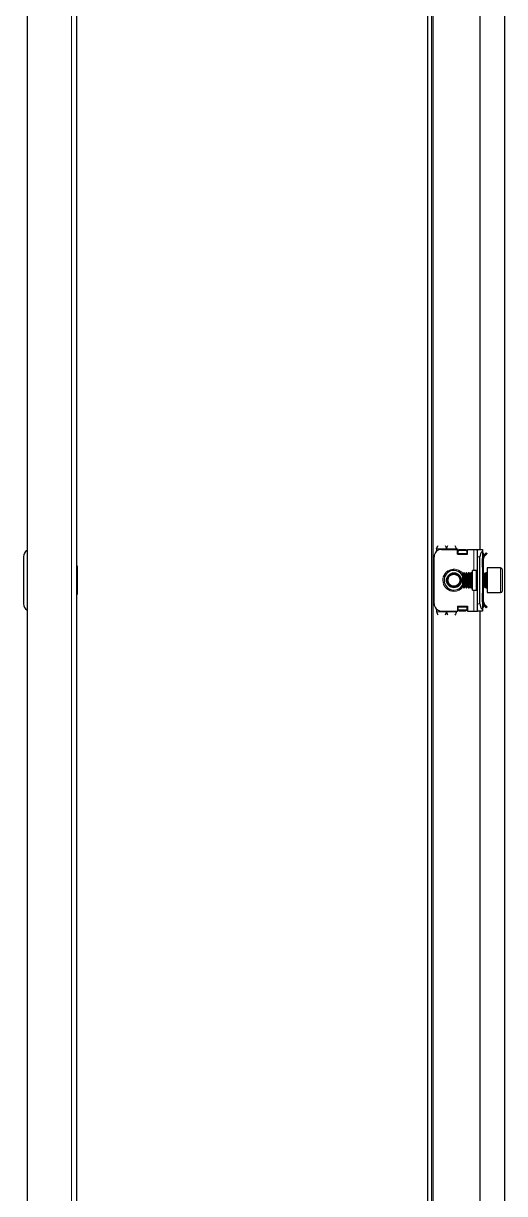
# Model space of a CAD drawing. Header units: millimetres. Extents: x -413 to 1878, y -693 to 1285.
# Drawn here: x 768.4 to 963.1, y 338.6 to 812 of the extents above; entities that cross this region are included whole.
import ezdxf

# ---------------------------------------------------------------- set-up
doc = ezdxf.new("R2010")
doc.units = ezdxf.units.MM

msp = doc.modelspace()

# ---------------------------------------------------------------- linework, layer by layer
at = {"color": 7, "linetype": 'Continuous', "lineweight": 25}
for p, q in [((769.88, 1154.72), (769.88, -606.28)), ((789.88, 1152.62), (789.88, -604.18)), ((932.06, -606.28), (932.06, 1154.72)), ((933.56, -606.28), (933.56, 1154.72)), ((963.06, 1123.72), (963.06, -575.28)), ((953.06, 1074.22), (953.06, 599.22)), ((935.56, 599.47), (935.56, 598.46)), ((937.56, 599.22), (944.06, 599.22)), ((943.56, 599.47), (943.56, 599.22)), ((944.06, 597.22), (944.06, 599.22)), ((944.26, 599.1), (944.06, 599.1)), ((944.06, 597.22), (948.06, 597.22)), ((944.26, 597.22), (944.26, 599.1)), ((944.31, 598.84), (944.81, 599.2)), ((944.81, 598.84), (944.31, 598.49)), ((944.31, 598.49), (944.31, 598.84)), ((944.31, 597.57), (944.31, 598.49)), ((944.31, 597.22), (944.31, 597.57)), ((944.81, 599.2), (944.81, 598.84)), ((944.81, 599.2), (947.31, 599.2)), ((944.81, 598.84), (947.31, 598.84)), ((947.31, 598.84), (947.31, 599.2)), ((947.31, 599.2), (947.81, 598.84)), ((947.81, 598.49), (947.31, 598.84)), ((947.81, 598.84), (947.81, 598.49)), ((947.81, 598.49), (947.81, 597.57)), ((947.81, 597.57), (947.81, 597.22)), ((948.06, 597.22), (948.06, 599.22)), ((948.06, 599.22), (950.56, 599.22)), ((950.56, 599.22), (952.06, 599.22)), ((952.06, 599.22), (954.06, 599.22)), ((952.06, 596.22), (952.06, 599.22)), ((954.06, 599.22), (954.06, 598.46)), ((954.06, 598.46), (954.06, 574.99)), ((954.06, 598.14), (954.27, 597.93)), ((954.56, 597.22), (954.56, 596.76)), ((954.65, 596.89), (955.62, 597.86)), ((955, 596.53), (954.65, 596.89)), ((955, 596.53), (955.98, 597.51)), ((955.62, 597.86), (955.98, 597.51)), ((768.38, 596.22), (768.38, 577.22)), ((790.13, 592.51), (789.88, 592.51)), ((790.13, 592.51), (790.13, 591.79)), ((790.13, 591.79), (790.13, 580.94)), ((934.56, 577.22), (934.56, 596.22)), ((952.06, 577.22), (952.06, 596.22)), ((953.06, 577.22), (953.06, 596.22)), ((954.56, 595.47), (954.06, 595.47)), ((954.06, 591.97), (954.06, 595.47)), ((954.56, 591.97), (954.06, 591.97)), ((954.56, 591.97), (954.56, 595.47)), ((954.56, 589.72), (954.56, 591.97)), ((946.62, 589.72), (946.06, 589.17)), ((946.06, 589.17), (946.06, 585.4)), ((946.68, 589.72), (946.62, 589.72)), ((946.62, 589.72), (946.62, 585.1)), ((947.06, 589.17), (946.68, 589.72)), ((946.68, 589.72), (946.68, 589.25)), ((946.68, 589.25), (946.68, 583.72)), ((947.45, 589.72), (947.06, 589.17)), ((947.06, 589.17), (947.06, 588.78)), ((947.06, 588.78), (947.06, 584.28)), ((947.68, 589.72), (947.45, 589.72)), ((947.45, 589.72), (947.45, 589.25)), ((947.45, 589.25), (947.45, 583.72)), ((948.06, 589.17), (947.68, 589.72)), ((947.68, 589.72), (947.68, 589.25)), ((947.68, 589.25), (947.68, 583.72)), ((948.45, 589.72), (948.06, 589.17)), ((948.06, 589.17), (948.06, 588.78)), ((948.06, 588.78), (948.06, 584.28)), ((948.68, 589.72), (948.45, 589.72)), ((948.45, 589.72), (948.45, 589.25)), ((948.45, 589.25), (948.45, 583.72)), ((949.06, 589.17), (948.68, 589.72)), ((948.68, 589.72), (948.68, 589.25)), ((948.68, 589.25), (948.68, 583.72)), ((949.45, 589.72), (949.06, 589.17)), ((949.06, 589.17), (949.06, 588.78)), ((949.06, 588.78), (949.06, 584.28)), ((949.68, 589.72), (949.45, 589.72)), ((949.45, 589.72), (949.45, 589.25)), ((949.45, 589.25), (949.45, 583.72)), ((950.06, 589.17), (949.68, 589.72)), ((949.68, 589.72), (949.68, 589.25)), ((949.68, 589.25), (949.68, 583.72)), ((951.56, 590.72), (950.06, 590.72)), ((950.06, 582.72), (950.06, 590.72)), ((954.45, 589.72), (954.06, 589.17)), ((954.68, 589.72), (954.45, 589.72)), ((954.45, 589.72), (954.45, 589.25)), ((954.45, 589.25), (954.45, 583.72)), ((955.06, 589.17), (954.68, 589.72)), ((954.68, 589.72), (954.68, 589.25)), ((954.68, 589.25), (954.68, 583.72)), ((955.45, 589.72), (955.06, 589.17)), ((955.06, 589.17), (955.06, 588.78)), ((955.06, 588.78), (955.06, 584.28)), ((955.81, 589.72), (955.45, 589.72)), ((955.45, 589.72), (955.45, 589.25)), ((955.45, 589.25), (955.45, 583.72)), ((961.46, 591.72), (956.06, 591.72)), ((956.06, 591.72), (956.06, 584.03)), ((962.06, 591.12), (962.06, 584.35)), ((946.06, 585.4), (946.06, 584.28)), ((946.06, 584.28), (946.62, 583.72)), ((946.62, 585.1), (946.62, 583.72)), ((946.62, 583.72), (946.68, 583.72)), ((946.68, 583.72), (947.06, 584.28)), ((947.06, 584.28), (947.45, 583.72)), ((947.45, 583.72), (947.68, 583.72)), ((947.68, 583.72), (948.06, 584.28)), ((948.06, 584.28), (948.45, 583.72)), ((948.45, 583.72), (948.68, 583.72)), ((948.68, 583.72), (949.06, 584.28)), ((949.06, 584.28), (949.45, 583.72)), ((949.45, 583.72), (949.68, 583.72)), ((949.68, 583.72), (950.06, 584.28)), ((950.06, 582.72), (951.56, 582.72)), ((954.06, 584.28), (954.45, 583.72)), ((954.45, 583.72), (954.68, 583.72)), ((954.56, 581.47), (954.56, 583.72)), ((954.68, 583.72), (955.06, 584.28)), ((955.06, 584.28), (955.45, 583.72)), ((955.45, 583.72), (955.81, 583.72)), ((956.06, 584.03), (956.06, 581.72)), ((962.06, 584.35), (962.06, 582.32)), ((789.88, 580.94), (790.13, 580.94)), ((954.06, 581.47), (954.56, 581.47)), ((954.06, 577.97), (954.06, 581.47)), ((954.56, 577.97), (954.06, 577.97)), ((954.56, 577.97), (954.56, 581.47)), ((956.06, 581.72), (961.46, 581.72)), ((935.56, 574.99), (935.56, 573.97)), ((937.56, 574.22), (944.06, 574.22)), ((943.56, 574.22), (943.56, 573.97)), ((944.06, 576.22), (944.06, 574.22)), ((944.06, 576.22), (948.06, 576.22)), ((944.06, 574.34), (944.26, 574.34)), ((944.26, 574.34), (944.26, 576.22)), ((944.31, 575.87), (944.31, 576.22)), ((944.31, 574.95), (944.31, 575.87)), ((944.31, 574.95), (944.81, 574.6)), ((944.31, 574.6), (944.31, 574.95)), ((944.81, 574.25), (944.31, 574.6)), ((947.31, 574.6), (944.81, 574.6)), ((944.81, 574.6), (944.81, 574.25)), ((947.31, 574.25), (944.81, 574.25)), ((947.31, 574.6), (947.81, 574.95)), ((947.31, 574.25), (947.31, 574.6)), ((947.81, 574.6), (947.31, 574.25)), ((947.81, 576.22), (947.81, 575.87)), ((947.81, 575.87), (947.81, 574.95)), ((947.81, 574.95), (947.81, 574.6)), ((948.06, 576.22), (948.06, 574.22)), ((948.06, 574.22), (950.56, 574.22)), ((950.56, 574.22), (952.06, 574.22)), ((952.06, 574.22), (952.06, 577.22)), ((954.06, 574.22), (952.06, 574.22)), ((953.06, 574.22), (953.06, -25.78)), ((954.27, 575.51), (954.06, 575.31)), ((954.06, 574.99), (954.06, 574.22)), ((954.56, 576.22), (954.56, 576.62)), ((955, 576.91), (954.65, 576.56)), ((954.65, 576.56), (955.62, 575.58)), ((955, 576.91), (955.98, 575.94)), ((955.62, 575.58), (955.98, 575.94))]:
    msp.add_line(p, q, dxfattribs=at)
at = {"color": 8, "linetype": 'Continuous', "lineweight": 18}
for p, q in [((787.78, 1154.72), (787.78, -606.28)), ((934.16, -604.18), (934.16, 1152.62)), ((935.56, 599.47), (939.56, 599.47)), ((939.56, 599.47), (943.56, 599.47)), ((947.81, 597.57), (944.31, 597.57)), ((950.56, 590.72), (950.56, 599.22)), ((954.06, 597.72), (954.27, 597.93)), ((954.06, 597.22), (954.56, 597.22)), ((953.06, 596.22), (952.06, 596.22)), ((951.56, 582.72), (951.56, 590.72)), ((955.81, 583.72), (955.81, 589.72)), ((961.46, 584.03), (961.46, 591.72)), ((950.56, 574.22), (950.56, 582.72)), ((961.46, 581.72), (961.46, 584.03)), ((935.56, 573.97), (939.56, 573.97)), ((943.56, 573.97), (939.56, 573.97)), ((944.31, 575.87), (947.81, 575.87)), ((952.06, 577.22), (953.06, 577.22)), ((954.06, 576.22), (954.56, 576.22)), ((954.06, 575.72), (954.27, 575.51))]:
    msp.add_line(p, q, dxfattribs=at)
at = {"color": 7, "linetype": 'Continuous', "lineweight": 25}
for radius in [3, 2.76, 2.45]:
    msp.add_circle((942.56, 586.72), radius, dxfattribs=at)
for centre, radius, start, end in [((771.38, 596.22), 3, 120, 180), ((937.56, 596.22), 3, 90, 180), ((956.06, 596.22), 3, 131.8103, 180), ((953.56, 597.22), 1, 360, 45), ((942.56, 586.72), 4, 90, 331.045), ((942.56, 586.72), 4, 28.955, 90), ((951.56, 591.22), 0.5, 270, 0), ((955.81, 589.97), 0.25, 270, 0), ((961.46, 591.12), 0.6, 0, 90), ((951.56, 582.22), 0.5, 0, 90), ((955.81, 583.47), 0.25, 360, 90), ((961.46, 582.32), 0.6, 270, 360), ((771.38, 577.22), 3, 180, 240), ((937.56, 577.22), 3, 180, 270), ((956.06, 577.22), 3, 180, 228.1897), ((953.56, 576.22), 1, 315, 360)]:
    msp.add_arc(centre, radius, start, end, dxfattribs=at)
at = {"color": 8, "linetype": 'Continuous', "lineweight": 18}
for start, end in [(35.4622, 270), (270, 324.5378)]:
    msp.add_arc((942.56, 586.72), 4.5, start, end, dxfattribs=at)
at = {"color": 7, "linetype": 'Continuous', "lineweight": 25}
for points, knots in [([(935.56, 599.47), (935.66, 599.72), (935.85, 600.2), (936.04, 600.6), (936.14, 600.79)], [0, 0, 0, 0, 0.5020654, 1, 1, 1, 1]), ([(938.99, 600.78), (939.07, 600.63), (939.25, 600.28), (939.44, 599.79), (939.55, 599.51), (939.56, 599.47)], [0, 0, 0, 0, 0.4154826, 0.9171518, 1, 1, 1, 1]), ([(939.56, 599.47), (939.66, 599.72), (939.85, 600.2), (940.04, 600.6), (940.14, 600.79)], [0, 0, 0, 0, 0.502065, 1, 1, 1, 1]), ([(942.99, 600.78), (943.07, 600.63), (943.25, 600.28), (943.44, 599.79), (943.55, 599.51), (943.56, 599.47)], [0, 0, 0, 0, 0.415483, 0.917152, 1, 1, 1, 1]), ([(954.65, 596.89), (954.5, 596.7), (954.19, 596.32), (954.07, 595.79), (954.07, 595.51), (954.06, 595.47)], [0, 0, 0, 0, 0.4618628, 0.9237257, 1, 1, 1, 1]), ([(955, 596.53), (954.88, 596.38), (954.7, 596.15), (954.58, 595.78), (954.57, 595.57), (954.56, 595.47)], [0, 0, 0, 0, 0.485042, 0.738404, 1, 1, 1, 1]), ([(954.06, 577.97), (954.09, 577.73), (954.14, 577.25), (954.43, 576.79), (954.62, 576.59), (954.65, 576.56)], [0, 0, 0, 0, 0.461863, 0.923726, 1, 1, 1, 1]), ([(954.56, 577.97), (954.59, 577.78), (954.62, 577.49), (954.8, 577.14), (954.94, 576.99), (955, 576.91)], [0, 0, 0, 0, 0.485042, 0.738404, 1, 1, 1, 1]), ([(936.14, 572.66), (936.06, 572.82), (935.88, 573.16), (935.69, 573.65), (935.58, 573.93), (935.56, 573.97)], [0, 0, 0, 0, 0.415483, 0.917152, 1, 1, 1, 1]), ([(939.56, 573.97), (939.47, 573.73), (939.28, 573.24), (939.09, 572.85), (938.99, 572.65)], [0, 0, 0, 0, 0.502065, 1, 1, 1, 1]), ([(940.14, 572.66), (940.06, 572.82), (939.88, 573.16), (939.69, 573.65), (939.58, 573.93), (939.56, 573.97)], [0, 0, 0, 0, 0.415483, 0.917152, 1, 1, 1, 1]), ([(943.56, 573.97), (943.47, 573.73), (943.28, 573.24), (943.09, 572.85), (942.99, 572.65)], [0, 0, 0, 0, 0.5020654, 1, 1, 1, 1])]:
    msp.add_open_spline(points, degree=3, knots=knots, dxfattribs=at)

doc.saveas('drawing.dxf')
